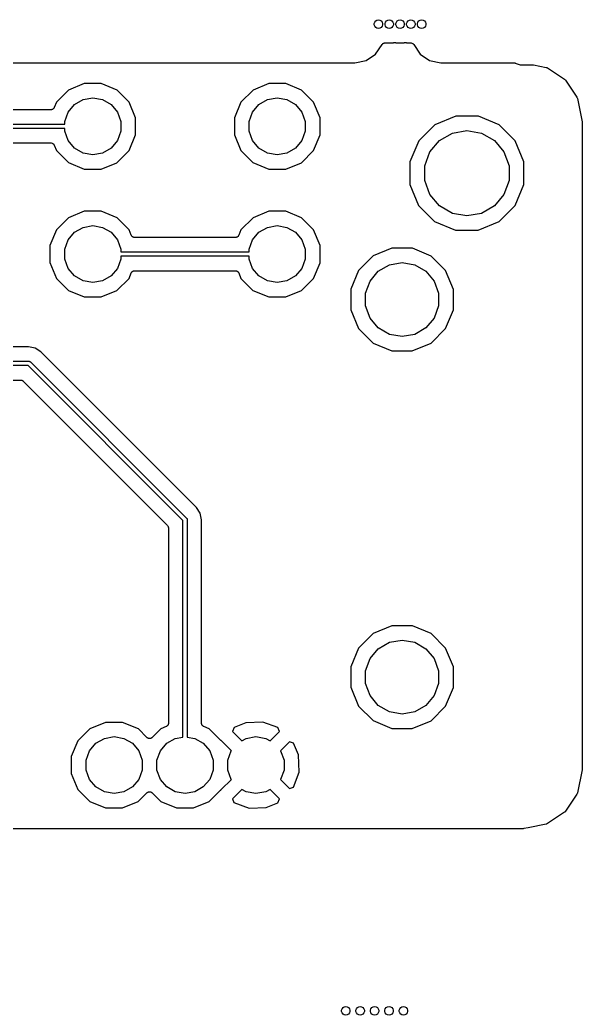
# Model space of a CAD drawing. Extents: x 94.5 to 178, y -163.6 to -72.4.
# Drawn here: x 158.18 to 177.99, y -163.55 to -128.5 of the extents above; entities that cross this region are included whole.
import ezdxf

# ---------------------------------------------------------------- set-up
doc = ezdxf.new("R2010")
doc.units = 0
doc.header["$MEASUREMENT"] = 0
doc.layers.add('BLACK', color=7, linetype='CONTINUOUS')

msp = doc.modelspace()

# ---------------------------------------------------------------- linework, layer by layer
at = {"layer": 'Black'}
for p, q in [((170.667, -128.625), (170.685, -128.576)), ((170.667, -128.677), (170.667, -128.625)), ((170.685, -128.576), (170.718, -128.536)), ((170.718, -128.536), (170.764, -128.51)), ((170.764, -128.51), (170.815, -128.5)), ((170.815, -128.5), (170.866, -128.51)), ((170.866, -128.51), (170.912, -128.536)), ((170.912, -128.536), (170.945, -128.576)), ((170.945, -128.576), (170.963, -128.625)), ((170.963, -128.625), (170.963, -128.677)), ((171.048, -128.625), (171.066, -128.576)), ((171.048, -128.677), (171.048, -128.625)), ((171.066, -128.576), (171.099, -128.536)), ((171.099, -128.536), (171.145, -128.51)), ((171.145, -128.51), (171.196, -128.5)), ((171.196, -128.5), (171.247, -128.51)), ((171.247, -128.51), (171.293, -128.536)), ((171.293, -128.536), (171.326, -128.576)), ((171.326, -128.576), (171.344, -128.625)), ((171.344, -128.625), (171.344, -128.677)), ((171.429, -128.625), (171.447, -128.576)), ((171.429, -128.677), (171.429, -128.625)), ((171.447, -128.576), (171.48, -128.536)), ((171.48, -128.536), (171.526, -128.51)), ((171.526, -128.51), (171.577, -128.5)), ((171.577, -128.5), (171.628, -128.51)), ((171.628, -128.51), (171.674, -128.536)), ((171.674, -128.536), (171.707, -128.576)), ((171.707, -128.576), (171.725, -128.625)), ((171.725, -128.625), (171.725, -128.677)), ((171.81, -128.625), (171.828, -128.576)), ((171.81, -128.677), (171.81, -128.625)), ((171.828, -128.576), (171.861, -128.536)), ((171.861, -128.536), (171.907, -128.51)), ((171.907, -128.51), (171.958, -128.5)), ((171.958, -128.5), (172.009, -128.51)), ((172.009, -128.51), (172.055, -128.536)), ((172.055, -128.536), (172.088, -128.576)), ((172.088, -128.576), (172.106, -128.625)), ((172.106, -128.625), (172.106, -128.677)), ((172.191, -128.625), (172.209, -128.576)), ((172.191, -128.677), (172.191, -128.625)), ((172.209, -128.576), (172.242, -128.536)), ((172.242, -128.536), (172.288, -128.51)), ((172.288, -128.51), (172.339, -128.5)), ((172.339, -128.5), (172.39, -128.51)), ((172.39, -128.51), (172.436, -128.536)), ((172.436, -128.536), (172.469, -128.576)), ((172.469, -128.576), (172.487, -128.625)), ((172.487, -128.625), (172.487, -128.677)), ((170.685, -128.726), (170.667, -128.677)), ((170.718, -128.766), (170.685, -128.726)), ((170.764, -128.792), (170.718, -128.766)), ((170.815, -128.802), (170.764, -128.792)), ((170.866, -128.792), (170.815, -128.802)), ((170.912, -128.766), (170.866, -128.792)), ((170.945, -128.726), (170.912, -128.766)), ((170.963, -128.677), (170.945, -128.726)), ((171.066, -128.726), (171.048, -128.677)), ((171.099, -128.766), (171.066, -128.726)), ((171.145, -128.792), (171.099, -128.766)), ((171.196, -128.802), (171.145, -128.792)), ((171.247, -128.792), (171.196, -128.802)), ((171.293, -128.766), (171.247, -128.792)), ((171.326, -128.726), (171.293, -128.766)), ((171.344, -128.677), (171.326, -128.726)), ((171.447, -128.726), (171.429, -128.677)), ((171.48, -128.766), (171.447, -128.726)), ((171.526, -128.792), (171.48, -128.766)), ((171.577, -128.802), (171.526, -128.792)), ((171.628, -128.792), (171.577, -128.802)), ((171.674, -128.766), (171.628, -128.792)), ((171.707, -128.726), (171.674, -128.766)), ((171.725, -128.677), (171.707, -128.726)), ((171.828, -128.726), (171.81, -128.677)), ((171.861, -128.766), (171.828, -128.726)), ((171.907, -128.792), (171.861, -128.766)), ((171.958, -128.802), (171.907, -128.792)), ((172.009, -128.792), (171.958, -128.802)), ((172.055, -128.766), (172.009, -128.792)), ((172.088, -128.726), (172.055, -128.766)), ((172.106, -128.677), (172.088, -128.726)), ((172.209, -128.726), (172.191, -128.677)), ((172.242, -128.766), (172.209, -128.726)), ((172.288, -128.792), (172.242, -128.766)), ((172.339, -128.802), (172.288, -128.792)), ((172.39, -128.792), (172.339, -128.802)), ((172.436, -128.766), (172.39, -128.792)), ((172.469, -128.726), (172.436, -128.766)), ((172.487, -128.677), (172.469, -128.726)), ((170.954, -129.352), (170.966, -129.339)), ((170.966, -129.339), (170.97, -129.336)), ((170.97, -129.336), (170.972, -129.333)), ((170.972, -129.333), (170.989, -129.325)), ((170.989, -129.325), (171.004, -129.316)), ((171.004, -129.316), (171.008, -129.316)), ((171.008, -129.316), (171.012, -129.314)), ((171.012, -129.314), (171.03, -129.312)), ((171.03, -129.312), (171.048, -129.309)), ((171.048, -129.309), (171.326, -129.309)), ((171.326, -129.309), (171.338, -129.304)), ((171.338, -129.304), (171.343, -129.303)), ((171.343, -129.303), (171.348, -129.301)), ((171.348, -129.301), (171.365, -129.298)), ((171.365, -129.298), (171.381, -129.295)), ((171.381, -129.295), (171.386, -129.296)), ((171.386, -129.296), (171.392, -129.295)), ((171.392, -129.295), (171.408, -129.299)), ((171.408, -129.299), (171.425, -129.301)), ((171.425, -129.301), (171.429, -129.303)), ((171.429, -129.303), (171.435, -129.304)), ((171.435, -129.304), (171.446, -129.309)), ((171.446, -129.309), (171.707, -129.309)), ((171.707, -129.309), (171.719, -129.304)), ((171.719, -129.304), (171.724, -129.303)), ((171.724, -129.303), (171.729, -129.301)), ((171.729, -129.301), (171.746, -129.298)), ((171.746, -129.298), (171.762, -129.295)), ((171.762, -129.295), (171.767, -129.296)), ((171.767, -129.296), (171.773, -129.295)), ((171.773, -129.295), (171.789, -129.299)), ((171.789, -129.299), (171.806, -129.301)), ((171.806, -129.301), (171.81, -129.303)), ((171.81, -129.303), (171.816, -129.304)), ((171.816, -129.304), (171.827, -129.309)), ((171.827, -129.309), (171.953, -129.309)), ((171.953, -129.309), (171.97, -129.312)), ((171.97, -129.312), (171.988, -129.314)), ((171.988, -129.314), (171.992, -129.316)), ((171.992, -129.316), (171.996, -129.317)), ((171.996, -129.317), (172.012, -129.326)), ((172.012, -129.326), (172.028, -129.334)), ((172.028, -129.334), (172.031, -129.337)), ((172.031, -129.337), (172.034, -129.339)), ((172.034, -129.339), (172.046, -129.353)), ((170.711, -129.711), (170.942, -129.365)), ((170.942, -129.365), (170.954, -129.352)), ((172.046, -129.353), (172.058, -129.365)), ((172.058, -129.365), (172.289, -129.711)), ((99.0125, -130.008), (169.987, -130.008)), ((169.987, -130.008), (170.385, -129.929)), ((170.385, -129.929), (170.711, -129.711)), ((172.289, -129.711), (172.615, -129.929)), ((172.615, -129.929), (173.013, -130.008)), ((173.013, -130.008), (175.59, -130.008)), ((175.59, -130.008), (175.593, -130.008)), ((175.593, -130.008), (175.595, -130.008)), ((175.595, -130.008), (175.614, -130.012)), ((175.614, -130.012), (175.633, -130.016)), ((175.633, -130.016), (175.636, -130.017)), ((175.636, -130.017), (175.638, -130.018)), ((175.638, -130.018), (175.804, -130.086)), ((175.804, -130.086), (176.209, -130.086)), ((176.209, -130.086), (176.227, -130.083)), ((176.227, -130.083), (176.229, -130.083)), ((176.229, -130.083), (176.232, -130.082)), ((176.232, -130.082), (176.251, -130.082)), ((176.251, -130.082), (176.271, -130.082)), ((176.271, -130.082), (176.273, -130.083)), ((176.273, -130.083), (176.276, -130.083)), ((176.276, -130.083), (176.73, -130.173)), ((176.73, -130.173), (176.733, -130.174)), ((176.733, -130.174), (176.735, -130.174)), ((176.735, -130.174), (176.753, -130.182)), ((176.753, -130.182), (176.771, -130.189)), ((176.771, -130.189), (176.773, -130.191)), ((176.773, -130.191), (176.776, -130.192)), ((176.776, -130.192), (177.374, -130.591)), ((160.451, -130.742), (159.897, -130.971)), ((161.051, -130.742), (160.451, -130.742)), ((161.605, -130.972), (161.051, -130.742)), ((166.951, -130.742), (166.397, -130.971)), ((167.551, -130.742), (166.951, -130.742)), ((168.105, -130.972), (167.551, -130.742)), ((177.374, -130.591), (177.376, -130.593)), ((177.376, -130.593), (177.378, -130.595)), ((177.378, -130.595), (177.391, -130.609)), ((177.391, -130.609), (177.405, -130.622)), ((177.405, -130.622), (177.407, -130.624)), ((177.407, -130.624), (177.409, -130.626)), ((177.409, -130.626), (177.808, -131.224)), ((159.897, -130.971), (159.472, -131.395)), ((162.029, -131.397), (161.605, -130.972)), ((166.397, -130.971), (165.972, -131.395)), ((168.529, -131.397), (168.105, -130.972)), ((159.472, -131.395), (159.392, -131.588)), ((160.105, -131.481), (160.407, -131.307)), ((160.407, -131.307), (160.75, -131.246)), ((160.75, -131.246), (161.093, -131.307)), ((161.093, -131.307), (161.395, -131.481)), ((162.258, -131.951), (162.029, -131.397)), ((165.972, -131.395), (165.742, -131.949)), ((166.605, -131.481), (166.907, -131.307)), ((166.907, -131.307), (167.25, -131.246)), ((167.25, -131.246), (167.593, -131.307)), ((167.593, -131.307), (167.895, -131.481)), ((168.758, -131.951), (168.529, -131.397)), ((177.808, -131.224), (177.809, -131.227)), ((177.809, -131.227), (177.811, -131.229)), ((177.811, -131.229), (177.818, -131.247)), ((177.818, -131.247), (177.826, -131.265)), ((177.826, -131.265), (177.826, -131.267)), ((177.826, -131.267), (177.827, -131.27)), ((177.827, -131.27), (177.99, -132.087)), ((159.275, -131.666), (132.963, -131.666)), ((159.283, -131.664), (159.275, -131.666)), ((159.291, -131.665), (159.283, -131.664)), ((159.305, -131.661), (159.291, -131.665)), ((159.318, -131.658), (159.305, -131.661)), ((159.326, -131.654), (159.318, -131.658)), ((159.334, -131.652), (159.326, -131.654)), ((159.345, -131.643), (159.334, -131.652)), ((159.357, -131.636), (159.345, -131.643)), ((159.362, -131.63), (159.357, -131.636)), ((159.369, -131.625), (159.362, -131.63)), ((159.376, -131.613), (159.369, -131.625)), ((159.385, -131.602), (159.376, -131.613)), ((159.388, -131.594), (159.385, -131.602)), ((159.392, -131.588), (159.388, -131.594)), ((159.761, -132.076), (159.881, -131.748)), ((159.881, -131.748), (160.105, -131.481)), ((161.395, -131.481), (161.619, -131.748)), ((161.619, -131.748), (161.739, -132.076)), ((166.261, -132.076), (166.381, -131.748)), ((166.381, -131.748), (166.605, -131.481)), ((167.895, -131.481), (168.119, -131.748)), ((168.119, -131.748), (168.239, -132.076)), ((159.761, -132.174), (159.761, -132.076)), ((161.739, -132.076), (161.739, -132.424)), ((162.258, -132.551), (162.258, -131.951)), ((165.742, -131.949), (165.742, -132.549)), ((166.261, -132.424), (166.261, -132.076)), ((168.239, -132.076), (168.239, -132.424)), ((168.758, -132.551), (168.758, -131.951)), ((173.537, -131.892), (172.799, -132.197)), ((174.336, -131.892), (173.537, -131.892)), ((175.074, -132.199), (174.336, -131.892)), ((177.99, -132.087), (177.99, -132.099)), ((177.99, -132.099), (177.992, -132.112)), ((177.992, -132.112), (177.992, -154.888)), ((132.95, -132.174), (159.761, -132.174)), ((159.761, -132.326), (132.982, -132.326)), ((159.761, -132.424), (159.761, -132.326)), ((159.881, -132.752), (159.761, -132.424)), ((161.739, -132.424), (161.619, -132.752)), ((166.381, -132.752), (166.261, -132.424)), ((168.239, -132.424), (168.119, -132.752)), ((172.799, -132.197), (172.234, -132.761)), ((172.967, -132.747), (173.42, -132.485)), ((173.42, -132.485), (173.935, -132.394)), ((173.935, -132.394), (174.45, -132.485)), ((174.45, -132.485), (174.903, -132.747)), ((175.638, -132.764), (175.074, -132.199)), ((142.746, -132.834), (159.275, -132.834)), ((159.275, -132.834), (159.283, -132.836)), ((159.283, -132.836), (159.291, -132.835)), ((159.291, -132.835), (159.305, -132.839)), ((159.305, -132.839), (159.318, -132.842)), ((159.318, -132.842), (159.326, -132.846)), ((159.326, -132.846), (159.334, -132.849)), ((159.334, -132.849), (159.344, -132.857)), ((160.105, -133.019), (159.881, -132.752)), ((161.619, -132.752), (161.395, -133.019)), ((162.028, -133.105), (162.258, -132.551)), ((165.742, -132.549), (165.971, -133.103)), ((166.605, -133.019), (166.381, -132.752)), ((168.119, -132.752), (167.895, -133.019)), ((168.528, -133.105), (168.758, -132.551)), ((172.234, -132.761), (171.927, -133.499)), ((172.631, -133.147), (172.967, -132.747)), ((174.903, -132.747), (175.239, -133.147)), ((175.943, -133.502), (175.638, -132.764)), ((159.344, -132.857), (159.356, -132.864)), ((159.356, -132.864), (159.362, -132.87)), ((159.362, -132.87), (159.368, -132.875)), ((159.368, -132.875), (159.376, -132.887)), ((159.376, -132.887), (159.385, -132.898)), ((159.385, -132.898), (159.388, -132.906)), ((159.388, -132.906), (159.392, -132.913)), ((159.392, -132.913), (159.471, -133.103)), ((159.471, -133.103), (159.895, -133.528)), ((160.407, -133.193), (160.105, -133.019)), ((160.75, -133.254), (160.407, -133.193)), ((161.093, -133.193), (160.75, -133.254)), ((161.395, -133.019), (161.093, -133.193)), ((161.603, -133.529), (162.028, -133.105)), ((165.971, -133.103), (166.395, -133.528)), ((166.907, -133.193), (166.605, -133.019)), ((167.25, -133.254), (166.907, -133.193)), ((167.593, -133.193), (167.25, -133.254)), ((167.895, -133.019), (167.593, -133.193)), ((168.103, -133.529), (168.528, -133.105)), ((172.452, -133.639), (172.631, -133.147)), ((175.239, -133.147), (175.418, -133.639)), ((159.895, -133.528), (160.449, -133.758)), ((161.049, -133.758), (161.603, -133.529)), ((166.395, -133.528), (166.949, -133.758)), ((167.549, -133.758), (168.103, -133.529)), ((171.927, -133.499), (171.927, -134.298)), ((175.943, -134.301), (175.943, -133.502)), ((160.449, -133.758), (161.049, -133.758)), ((166.949, -133.758), (167.549, -133.758)), ((172.452, -134.161), (172.452, -133.639)), ((175.418, -133.639), (175.418, -134.161)), ((172.631, -134.653), (172.452, -134.161)), ((175.418, -134.161), (175.239, -134.653)), ((171.927, -134.298), (172.232, -135.036)), ((175.636, -135.039), (175.943, -134.301)), ((172.967, -135.053), (172.631, -134.653)), ((175.239, -134.653), (174.903, -135.053)), ((160.451, -135.242), (159.897, -135.471)), ((161.051, -135.242), (160.451, -135.242)), ((161.605, -135.472), (161.051, -135.242)), ((166.951, -135.242), (166.397, -135.471)), ((167.551, -135.242), (166.951, -135.242)), ((168.105, -135.472), (167.551, -135.242)), ((172.232, -135.036), (172.796, -135.601)), ((173.42, -135.315), (172.967, -135.053)), ((174.903, -135.053), (174.45, -135.315)), ((175.071, -135.603), (175.636, -135.039)), ((159.897, -135.471), (159.472, -135.895)), ((162.029, -135.897), (161.605, -135.472)), ((166.397, -135.471), (165.972, -135.895)), ((168.529, -135.897), (168.105, -135.472)), ((172.796, -135.601), (173.534, -135.908)), ((173.935, -135.406), (173.42, -135.315)), ((174.45, -135.315), (173.935, -135.406)), ((174.333, -135.908), (175.071, -135.603)), ((159.472, -135.895), (159.242, -136.449)), ((159.881, -136.248), (160.105, -135.981)), ((160.105, -135.981), (160.407, -135.807)), ((160.407, -135.807), (160.75, -135.746)), ((160.75, -135.746), (161.093, -135.807)), ((161.093, -135.807), (161.395, -135.981)), ((161.395, -135.981), (161.619, -136.248)), ((162.108, -136.087), (162.029, -135.897)), ((165.972, -135.895), (165.892, -136.088)), ((166.381, -136.248), (166.605, -135.981)), ((166.605, -135.981), (166.907, -135.807)), ((166.907, -135.807), (167.25, -135.746)), ((167.25, -135.746), (167.593, -135.807)), ((167.593, -135.807), (167.895, -135.981)), ((167.895, -135.981), (168.119, -136.248)), ((168.758, -136.451), (168.529, -135.897)), ((173.534, -135.908), (174.333, -135.908)), ((159.761, -136.576), (159.881, -136.248)), ((161.619, -136.248), (161.739, -136.576)), ((162.112, -136.094), (162.108, -136.087)), ((162.115, -136.102), (162.112, -136.094)), ((162.124, -136.113), (162.115, -136.102)), ((162.132, -136.125), (162.124, -136.113)), ((162.138, -136.13), (162.132, -136.125)), ((162.144, -136.136), (162.138, -136.13)), ((162.156, -136.143), (162.144, -136.136)), ((162.166, -136.151), (162.156, -136.143)), ((162.174, -136.154), (162.166, -136.151)), ((162.182, -136.158), (162.174, -136.154)), ((162.195, -136.161), (162.182, -136.158)), ((162.209, -136.165), (162.195, -136.161)), ((162.217, -136.164), (162.209, -136.165)), ((162.225, -136.166), (162.217, -136.164)), ((165.775, -136.166), (162.225, -136.166)), ((165.783, -136.164), (165.775, -136.166)), ((165.791, -136.165), (165.783, -136.164)), ((165.805, -136.161), (165.791, -136.165)), ((165.818, -136.158), (165.805, -136.161)), ((165.826, -136.154), (165.818, -136.158)), ((165.834, -136.152), (165.826, -136.154)), ((165.845, -136.143), (165.834, -136.152)), ((165.857, -136.136), (165.845, -136.143)), ((165.862, -136.13), (165.857, -136.136)), ((165.869, -136.125), (165.862, -136.13)), ((165.876, -136.113), (165.869, -136.125)), ((165.885, -136.102), (165.876, -136.113)), ((165.888, -136.094), (165.885, -136.102)), ((165.892, -136.088), (165.888, -136.094)), ((166.261, -136.576), (166.381, -136.248)), ((168.119, -136.248), (168.239, -136.576)), ((159.242, -136.449), (159.242, -137.049)), ((159.761, -136.924), (159.761, -136.576)), ((161.739, -136.576), (161.739, -136.674)), ((161.739, -136.674), (166.261, -136.674)), ((166.261, -136.674), (166.261, -136.576)), ((168.239, -136.576), (168.239, -136.924)), ((168.758, -137.051), (168.758, -136.451)), ((171.292, -136.542), (170.627, -136.816)), ((172.011, -136.542), (171.292, -136.542)), ((172.675, -136.818), (172.011, -136.542)), ((159.242, -137.049), (159.471, -137.603)), ((159.881, -137.252), (159.761, -136.924)), ((161.739, -136.924), (161.619, -137.252)), ((166.261, -136.826), (161.739, -136.826)), ((161.739, -136.826), (161.739, -136.924)), ((166.261, -136.924), (166.261, -136.826)), ((166.381, -137.252), (166.261, -136.924)), ((168.239, -136.924), (168.119, -137.252)), ((168.528, -137.605), (168.758, -137.051)), ((170.627, -136.816), (170.118, -137.325)), ((171.204, -137.124), (171.65, -137.045)), ((171.65, -137.045), (172.096, -137.124)), ((173.184, -137.327), (172.675, -136.818)), ((160.105, -137.519), (159.881, -137.252)), ((161.619, -137.252), (161.395, -137.519)), ((162.108, -137.412), (162.112, -137.406)), ((162.112, -137.406), (162.115, -137.398)), ((162.115, -137.398), (162.124, -137.387)), ((162.124, -137.387), (162.131, -137.375)), ((162.131, -137.375), (162.138, -137.37)), ((162.138, -137.37), (162.143, -137.364)), ((162.143, -137.364), (162.155, -137.357)), ((162.155, -137.357), (162.166, -137.348)), ((162.166, -137.348), (162.174, -137.346)), ((162.174, -137.346), (162.182, -137.342)), ((162.182, -137.342), (162.195, -137.339)), ((162.195, -137.339), (162.209, -137.335)), ((162.209, -137.335), (162.217, -137.336)), ((162.217, -137.336), (162.225, -137.334)), ((162.225, -137.334), (165.775, -137.334)), ((165.775, -137.334), (165.783, -137.336)), ((165.783, -137.336), (165.791, -137.335)), ((165.791, -137.335), (165.805, -137.339)), ((165.805, -137.339), (165.818, -137.342)), ((165.818, -137.342), (165.826, -137.346)), ((165.826, -137.346), (165.834, -137.349)), ((165.834, -137.349), (165.844, -137.357)), ((165.844, -137.357), (165.856, -137.364)), ((165.856, -137.364), (165.862, -137.37)), ((165.862, -137.37), (165.868, -137.375)), ((165.868, -137.375), (165.876, -137.387)), ((165.876, -137.387), (165.885, -137.398)), ((165.885, -137.398), (165.888, -137.406)), ((165.888, -137.406), (165.892, -137.413)), ((166.605, -137.519), (166.381, -137.252)), ((168.119, -137.252), (167.895, -137.519)), ((170.118, -137.325), (169.842, -137.989)), ((170.52, -137.698), (170.811, -137.35)), ((170.811, -137.35), (171.204, -137.124)), ((172.096, -137.124), (172.489, -137.35)), ((172.489, -137.35), (172.78, -137.698)), ((173.458, -137.992), (173.184, -137.327)), ((159.471, -137.603), (159.895, -138.028)), ((160.407, -137.693), (160.105, -137.519)), ((160.75, -137.754), (160.407, -137.693)), ((161.093, -137.693), (160.75, -137.754)), ((161.395, -137.519), (161.093, -137.693)), ((161.603, -138.029), (162.028, -137.605)), ((162.028, -137.605), (162.108, -137.412)), ((165.892, -137.413), (165.971, -137.603)), ((165.971, -137.603), (166.395, -138.028)), ((166.907, -137.693), (166.605, -137.519)), ((167.25, -137.754), (166.907, -137.693)), ((167.593, -137.693), (167.25, -137.754)), ((167.895, -137.519), (167.593, -137.693)), ((168.103, -138.029), (168.528, -137.605)), ((170.365, -138.123), (170.52, -137.698)), ((172.78, -137.698), (172.935, -138.123)), ((159.895, -138.028), (160.449, -138.258)), ((161.049, -138.258), (161.603, -138.029)), ((166.395, -138.028), (166.949, -138.258)), ((167.549, -138.258), (168.103, -138.029)), ((169.842, -137.989), (169.842, -138.708)), ((173.458, -138.711), (173.458, -137.992)), ((160.449, -138.258), (161.049, -138.258)), ((166.949, -138.258), (167.549, -138.258)), ((170.365, -138.577), (170.365, -138.123)), ((172.935, -138.123), (172.935, -138.577)), ((169.842, -138.708), (170.116, -139.373)), ((170.52, -139.002), (170.365, -138.577)), ((172.935, -138.577), (172.78, -139.002)), ((173.182, -139.375), (173.458, -138.711)), ((170.811, -139.35), (170.52, -139.002)), ((172.78, -139.002), (172.489, -139.35)), ((170.116, -139.373), (170.625, -139.882)), ((171.204, -139.576), (170.811, -139.35)), ((172.489, -139.35), (172.096, -139.576)), ((172.673, -139.884), (173.182, -139.375)), ((171.65, -139.655), (171.204, -139.576)), ((172.096, -139.576), (171.65, -139.655)), ((158.487, -140.016), (157.547, -140.016)), ((158.723, -140.063), (158.487, -140.016)), ((158.922, -140.196), (158.723, -140.063)), ((164.404, -145.678), (158.922, -140.196)), ((170.625, -139.882), (171.289, -140.158)), ((171.289, -140.158), (172.008, -140.158)), ((172.008, -140.158), (172.673, -139.884)), ((143.532, -140.524), (158.5, -140.524)), ((158.5, -140.524), (158.503, -140.524)), ((158.503, -140.524), (158.507, -140.524)), ((158.507, -140.524), (158.516, -140.527)), ((158.516, -140.527), (158.526, -140.528)), ((158.526, -140.528), (158.529, -140.53)), ((158.529, -140.53), (158.532, -140.531)), ((158.532, -140.531), (158.54, -140.537)), ((158.54, -140.537), (158.549, -140.542)), ((158.549, -140.542), (158.551, -140.544)), ((158.551, -140.544), (158.554, -140.546)), ((158.554, -140.546), (164.054, -146.046)), ((158.468, -140.676), (143.5, -140.676)), ((163.924, -146.132), (158.468, -140.676)), ((155.473, -141.184), (158.205, -141.184)), ((158.205, -141.184), (158.211, -141.185)), ((158.211, -141.185), (158.216, -141.185)), ((158.216, -141.185), (158.233, -141.189)), ((158.233, -141.189), (158.249, -141.192)), ((158.249, -141.192), (158.254, -141.195)), ((158.254, -141.195), (158.259, -141.196)), ((158.259, -141.196), (158.273, -141.206)), ((158.273, -141.206), (158.287, -141.214)), ((158.287, -141.214), (158.291, -141.218)), ((158.291, -141.218), (158.295, -141.221)), ((158.295, -141.221), (163.379, -146.305)), ((164.537, -145.877), (164.404, -145.678)), ((163.924, -153.76), (163.924, -146.132)), ((164.054, -146.046), (164.056, -146.049)), ((164.056, -146.049), (164.058, -146.051)), ((164.058, -146.051), (164.063, -146.06)), ((164.063, -146.06), (164.069, -146.068)), ((164.069, -146.068), (164.07, -146.071)), ((164.07, -146.071), (164.072, -146.074)), ((164.072, -146.074), (164.073, -146.084)), ((164.073, -146.084), (164.076, -146.093)), ((164.076, -146.093), (164.076, -146.097)), ((164.076, -146.097), (164.076, -146.1)), ((164.076, -146.1), (164.076, -153.76)), ((164.584, -146.113), (164.537, -145.877)), ((164.584, -153.275), (164.584, -146.113)), ((163.379, -146.305), (163.382, -146.309)), ((163.382, -146.309), (163.386, -146.313)), ((163.386, -146.313), (163.394, -146.327)), ((163.394, -146.327), (163.404, -146.341)), ((163.404, -146.341), (163.405, -146.346)), ((163.405, -146.346), (163.408, -146.351)), ((163.408, -146.351), (163.411, -146.367)), ((163.411, -146.367), (163.415, -146.384)), ((163.415, -146.384), (163.415, -146.389)), ((163.415, -146.389), (163.416, -146.395)), ((163.416, -146.395), (163.416, -153.275)), ((171.292, -149.842), (170.627, -150.116)), ((172.011, -149.842), (171.292, -149.842)), ((172.675, -150.118), (172.011, -149.842)), ((170.627, -150.116), (170.118, -150.625)), ((171.204, -150.424), (171.65, -150.345)), ((171.65, -150.345), (172.096, -150.424)), ((173.184, -150.627), (172.675, -150.118)), ((170.118, -150.625), (169.842, -151.289)), ((170.52, -150.998), (170.811, -150.65)), ((170.811, -150.65), (171.204, -150.424)), ((172.096, -150.424), (172.489, -150.65)), ((172.489, -150.65), (172.78, -150.998)), ((173.458, -151.292), (173.184, -150.627)), ((170.365, -151.423), (170.52, -150.998)), ((172.78, -150.998), (172.935, -151.423)), ((169.842, -151.289), (169.842, -152.008)), ((170.365, -151.877), (170.365, -151.423)), ((172.935, -151.423), (172.935, -151.877)), ((173.458, -152.011), (173.458, -151.292)), ((169.842, -152.008), (170.116, -152.673)), ((170.52, -152.302), (170.365, -151.877)), ((172.935, -151.877), (172.78, -152.302)), ((173.182, -152.675), (173.458, -152.011)), ((170.811, -152.65), (170.52, -152.302)), ((172.78, -152.302), (172.489, -152.65)), ((170.116, -152.673), (170.625, -153.182)), ((171.204, -152.876), (170.811, -152.65)), ((172.489, -152.65), (172.096, -152.876)), ((172.673, -153.184), (173.182, -152.675)), ((170.625, -153.182), (171.289, -153.458)), ((171.65, -152.955), (171.204, -152.876)), ((172.096, -152.876), (171.65, -152.955)), ((172.008, -153.458), (172.673, -153.184)), ((160.647, -153.471), (160.222, -153.895)), ((161.201, -153.242), (160.647, -153.471)), ((161.801, -153.242), (161.201, -153.242)), ((162.355, -153.472), (161.801, -153.242)), ((162.66, -153.777), (162.355, -153.472)), ((163.147, -153.471), (162.84, -153.778)), ((163.337, -153.392), (163.147, -153.471)), ((163.344, -153.388), (163.337, -153.392)), ((163.352, -153.385), (163.344, -153.388)), ((163.363, -153.376), (163.352, -153.385)), ((163.375, -153.368), (163.363, -153.376)), ((163.38, -153.362), (163.375, -153.368)), ((163.386, -153.356), (163.38, -153.362)), ((163.393, -153.344), (163.386, -153.356)), ((163.401, -153.334), (163.393, -153.344)), ((163.404, -153.326), (163.401, -153.334)), ((163.408, -153.318), (163.404, -153.326)), ((163.411, -153.305), (163.408, -153.318)), ((163.415, -153.291), (163.411, -153.305)), ((163.416, -153.275), (163.414, -153.283)), ((163.414, -153.283), (163.415, -153.291)), ((164.586, -153.283), (164.584, -153.275)), ((164.585, -153.291), (164.586, -153.283)), ((164.589, -153.305), (164.585, -153.291)), ((164.592, -153.318), (164.589, -153.305)), ((164.596, -153.326), (164.592, -153.318)), ((164.598, -153.334), (164.596, -153.326)), ((164.607, -153.345), (164.598, -153.334)), ((164.614, -153.357), (164.607, -153.345)), ((164.62, -153.362), (164.614, -153.357)), ((164.625, -153.369), (164.62, -153.362)), ((164.637, -153.376), (164.625, -153.369)), ((164.648, -153.385), (164.637, -153.376)), ((164.656, -153.388), (164.648, -153.385)), ((164.662, -153.392), (164.656, -153.388)), ((164.855, -153.472), (164.662, -153.392)), ((165.251, -153.869), (164.855, -153.472)), ((165.726, -153.427), (165.674, -153.565)), ((166.142, -153.254), (165.726, -153.427)), ((166.744, -153.232), (166.142, -153.254)), ((167.275, -153.429), (166.744, -153.232)), ((167.326, -153.565), (167.275, -153.429)), ((171.289, -153.458), (172.008, -153.458)), ((160.855, -153.981), (161.157, -153.807)), ((161.157, -153.807), (161.5, -153.746)), ((161.5, -153.746), (161.843, -153.807)), ((161.843, -153.807), (162.145, -153.981)), ((162.669, -153.784), (162.66, -153.777)), ((162.677, -153.792), (162.669, -153.784)), ((162.687, -153.796), (162.677, -153.792)), ((162.696, -153.803), (162.687, -153.796)), ((162.707, -153.806), (162.696, -153.803)), ((162.717, -153.81), (162.707, -153.806)), ((162.728, -153.811), (162.717, -153.81)), ((162.739, -153.814), (162.728, -153.811)), ((162.75, -153.813), (162.739, -153.814)), ((162.761, -153.814), (162.75, -153.813)), ((162.772, -153.811), (162.761, -153.814)), ((162.783, -153.81), (162.772, -153.811)), ((162.793, -153.806), (162.783, -153.81)), ((162.803, -153.803), (162.793, -153.806)), ((162.813, -153.797), (162.803, -153.803)), ((162.823, -153.792), (162.813, -153.797)), ((162.83, -153.784), (162.823, -153.792)), ((162.84, -153.778), (162.83, -153.784)), ((163.355, -153.981), (163.657, -153.807)), ((163.657, -153.807), (163.924, -153.76)), ((164.076, -153.76), (164.343, -153.807)), ((164.343, -153.807), (164.645, -153.981)), ((165.256, -153.873), (165.251, -153.869)), ((165.26, -153.877), (165.256, -153.873)), ((165.274, -153.885), (165.26, -153.877)), ((165.28, -153.889), (165.274, -153.885)), ((165.674, -153.565), (166.004, -153.895)), ((166.004, -153.895), (166.157, -153.807)), ((166.157, -153.807), (166.5, -153.746)), ((166.5, -153.746), (166.843, -153.807)), ((166.843, -153.807), (166.996, -153.895)), ((166.996, -153.895), (167.326, -153.565)), ((160.222, -153.895), (159.992, -154.449)), ((160.631, -154.248), (160.855, -153.981)), ((162.145, -153.981), (162.369, -154.248)), ((163.131, -154.248), (163.355, -153.981)), ((164.645, -153.981), (164.869, -154.248)), ((165.634, -154.244), (165.28, -153.889)), ((167.563, -154.046), (167.366, -154.244)), ((167.685, -153.924), (167.563, -154.046)), ((167.563, -154.046), (167.563, -154.046)), ((167.563, -154.046), (167.563, -154.046)), ((167.823, -153.976), (167.685, -153.924)), ((167.996, -154.392), (167.823, -153.976)), ((159.992, -154.449), (159.992, -155.049)), ((160.511, -154.576), (160.631, -154.248)), ((160.511, -154.924), (160.511, -154.576)), ((162.369, -154.248), (162.489, -154.576)), ((162.489, -154.576), (162.489, -154.924)), ((163.011, -154.576), (163.131, -154.248)), ((163.011, -154.924), (163.011, -154.576)), ((164.869, -154.248), (164.989, -154.576)), ((164.989, -154.576), (164.989, -154.924)), ((165.511, -154.576), (165.631, -154.248)), ((165.511, -154.924), (165.511, -154.576)), ((165.631, -154.248), (165.634, -154.244)), ((167.366, -154.244), (167.369, -154.248)), ((167.369, -154.248), (167.489, -154.576)), ((167.489, -154.576), (167.489, -154.924)), ((168.018, -154.994), (167.996, -154.392)), ((160.631, -155.252), (160.511, -154.924)), ((162.489, -154.924), (162.369, -155.252)), ((163.131, -155.252), (163.011, -154.924)), ((164.989, -154.924), (164.869, -155.252)), ((165.631, -155.252), (165.511, -154.924)), ((167.489, -154.924), (167.369, -155.252)), ((177.99, -154.913), (177.827, -155.73)), ((177.992, -154.888), (177.99, -154.899)), ((177.99, -154.899), (177.99, -154.91)), ((177.99, -154.91), (177.99, -154.912)), ((177.99, -154.912), (177.99, -154.913)), ((159.992, -155.049), (160.221, -155.603)), ((160.855, -155.519), (160.631, -155.252)), ((162.369, -155.252), (162.145, -155.519)), ((163.355, -155.519), (163.131, -155.252)), ((164.869, -155.252), (164.645, -155.519)), ((165.278, -155.613), (165.634, -155.256)), ((165.634, -155.256), (165.631, -155.252)), ((167.369, -155.252), (167.366, -155.256)), ((167.366, -155.256), (167.685, -155.576)), ((167.821, -155.525), (168.018, -154.994)), ((160.221, -155.603), (160.645, -156.028)), ((161.157, -155.693), (160.855, -155.519)), ((162.145, -155.519), (161.843, -155.693)), ((163.657, -155.693), (163.355, -155.519)), ((164.645, -155.519), (164.343, -155.693)), ((164.853, -156.029), (165.252, -155.631)), ((165.252, -155.631), (165.257, -155.628)), ((165.257, -155.628), (165.261, -155.623)), ((165.261, -155.623), (165.275, -155.615)), ((165.275, -155.615), (165.278, -155.613)), ((166.004, -155.605), (165.674, -155.935)), ((166.157, -155.693), (166.004, -155.605)), ((166.996, -155.605), (166.843, -155.693)), ((167.326, -155.935), (166.996, -155.605)), ((167.685, -155.576), (167.821, -155.525)), ((161.5, -155.754), (161.157, -155.693)), ((161.843, -155.693), (161.5, -155.754)), ((162.353, -156.029), (162.66, -155.722)), ((162.66, -155.722), (162.67, -155.716)), ((162.67, -155.716), (162.677, -155.708)), ((162.677, -155.708), (162.687, -155.703)), ((162.687, -155.703), (162.697, -155.697)), ((162.697, -155.697), (162.707, -155.694)), ((162.707, -155.694), (162.717, -155.69)), ((162.717, -155.69), (162.728, -155.689)), ((162.728, -155.689), (162.739, -155.686)), ((162.739, -155.686), (162.75, -155.687)), ((162.75, -155.687), (162.761, -155.686)), ((162.761, -155.686), (162.772, -155.689)), ((162.772, -155.689), (162.783, -155.69)), ((162.783, -155.69), (162.793, -155.694)), ((162.793, -155.694), (162.804, -155.697)), ((162.804, -155.697), (162.813, -155.704)), ((162.813, -155.704), (162.823, -155.708)), ((162.823, -155.708), (162.831, -155.716)), ((162.831, -155.716), (162.84, -155.723)), ((162.84, -155.723), (163.145, -156.028)), ((164, -155.754), (163.657, -155.693)), ((164.343, -155.693), (164, -155.754)), ((165.674, -155.935), (165.725, -156.071)), ((166.5, -155.754), (166.157, -155.693)), ((166.843, -155.693), (166.5, -155.754)), ((167.274, -156.073), (167.326, -155.935)), ((167.326, -155.935), (167.326, -155.935)), ((177.808, -155.776), (177.409, -156.374)), ((177.809, -155.773), (177.808, -155.776)), ((177.811, -155.771), (177.809, -155.773)), ((177.818, -155.753), (177.811, -155.771)), ((177.826, -155.735), (177.818, -155.753)), ((177.827, -155.73), (177.826, -155.733)), ((177.826, -155.733), (177.826, -155.735)), ((160.645, -156.028), (161.199, -156.258)), ((161.199, -156.258), (161.799, -156.258)), ((161.799, -156.258), (162.353, -156.029)), ((163.145, -156.028), (163.699, -156.258)), ((163.699, -156.258), (164.299, -156.258)), ((164.299, -156.258), (164.853, -156.029)), ((165.725, -156.071), (166.256, -156.268)), ((166.256, -156.268), (166.858, -156.246)), ((166.858, -156.246), (167.274, -156.073)), ((177.374, -156.409), (176.776, -156.808)), ((177.376, -156.407), (177.374, -156.409)), ((177.378, -156.405), (177.376, -156.407)), ((177.391, -156.391), (177.378, -156.405)), ((177.405, -156.378), (177.391, -156.391)), ((177.407, -156.376), (177.405, -156.378)), ((177.409, -156.374), (177.407, -156.376)), ((175.888, -156.992), (96.6118, -156.992)), ((175.901, -156.99), (175.888, -156.992)), ((175.913, -156.99), (175.901, -156.99)), ((175.943, -156.984), (175.913, -156.99)), ((176.095, -156.953), (175.943, -156.984)), ((176.73, -156.827), (176.095, -156.953)), ((176.095, -156.953), (176.095, -156.953)), ((176.095, -156.953), (176.095, -156.953)), ((176.733, -156.826), (176.73, -156.827)), ((176.735, -156.826), (176.733, -156.826)), ((176.753, -156.818), (176.735, -156.826)), ((176.771, -156.811), (176.753, -156.818)), ((176.773, -156.809), (176.771, -156.811)), ((176.776, -156.808), (176.773, -156.809)), ((169.516, -163.377), (169.534, -163.328)), ((169.534, -163.328), (169.567, -163.288)), ((169.567, -163.288), (169.613, -163.262)), ((169.613, -163.262), (169.664, -163.252)), ((169.664, -163.252), (169.715, -163.262)), ((169.715, -163.262), (169.761, -163.288)), ((169.761, -163.288), (169.794, -163.328)), ((169.794, -163.328), (169.812, -163.377)), ((170.024, -163.377), (170.042, -163.328)), ((170.042, -163.328), (170.075, -163.288)), ((170.075, -163.288), (170.121, -163.262)), ((170.121, -163.262), (170.172, -163.252)), ((170.172, -163.252), (170.223, -163.262)), ((170.223, -163.262), (170.269, -163.288)), ((170.269, -163.288), (170.302, -163.328)), ((170.302, -163.328), (170.32, -163.377)), ((170.532, -163.377), (170.55, -163.328)), ((170.55, -163.328), (170.583, -163.288)), ((170.583, -163.288), (170.629, -163.262)), ((170.629, -163.262), (170.68, -163.252)), ((170.68, -163.252), (170.731, -163.262)), ((170.731, -163.262), (170.777, -163.288)), ((170.777, -163.288), (170.81, -163.328)), ((170.81, -163.328), (170.828, -163.377)), ((171.04, -163.377), (171.058, -163.328)), ((171.058, -163.328), (171.091, -163.288)), ((171.091, -163.288), (171.137, -163.262)), ((171.137, -163.262), (171.188, -163.252)), ((171.188, -163.252), (171.239, -163.262)), ((171.239, -163.262), (171.285, -163.288)), ((171.285, -163.288), (171.318, -163.328)), ((171.318, -163.328), (171.336, -163.377)), ((171.548, -163.377), (171.566, -163.328)), ((171.566, -163.328), (171.599, -163.288)), ((171.599, -163.288), (171.645, -163.262)), ((171.645, -163.262), (171.696, -163.252)), ((171.696, -163.252), (171.747, -163.262)), ((171.747, -163.262), (171.793, -163.288)), ((171.793, -163.288), (171.826, -163.328)), ((171.826, -163.328), (171.844, -163.377)), ((169.516, -163.429), (169.516, -163.377)), ((169.534, -163.478), (169.516, -163.429)), ((169.567, -163.518), (169.534, -163.478)), ((169.613, -163.544), (169.567, -163.518)), ((169.664, -163.554), (169.613, -163.544)), ((169.715, -163.544), (169.664, -163.554)), ((169.761, -163.518), (169.715, -163.544)), ((169.794, -163.478), (169.761, -163.518)), ((169.812, -163.429), (169.794, -163.478)), ((169.812, -163.377), (169.812, -163.429)), ((170.024, -163.429), (170.024, -163.377)), ((170.042, -163.478), (170.024, -163.429)), ((170.075, -163.518), (170.042, -163.478)), ((170.121, -163.544), (170.075, -163.518)), ((170.172, -163.554), (170.121, -163.544)), ((170.223, -163.544), (170.172, -163.554)), ((170.269, -163.518), (170.223, -163.544)), ((170.302, -163.478), (170.269, -163.518)), ((170.32, -163.429), (170.302, -163.478)), ((170.32, -163.377), (170.32, -163.429)), ((170.532, -163.429), (170.532, -163.377)), ((170.55, -163.478), (170.532, -163.429)), ((170.583, -163.518), (170.55, -163.478)), ((170.629, -163.544), (170.583, -163.518)), ((170.68, -163.554), (170.629, -163.544)), ((170.731, -163.544), (170.68, -163.554)), ((170.777, -163.518), (170.731, -163.544)), ((170.81, -163.478), (170.777, -163.518)), ((170.828, -163.429), (170.81, -163.478)), ((170.828, -163.377), (170.828, -163.429)), ((171.04, -163.429), (171.04, -163.377)), ((171.058, -163.478), (171.04, -163.429)), ((171.091, -163.518), (171.058, -163.478)), ((171.137, -163.544), (171.091, -163.518)), ((171.188, -163.554), (171.137, -163.544)), ((171.239, -163.544), (171.188, -163.554)), ((171.285, -163.518), (171.239, -163.544)), ((171.318, -163.478), (171.285, -163.518)), ((171.336, -163.429), (171.318, -163.478)), ((171.336, -163.377), (171.336, -163.429)), ((171.548, -163.429), (171.548, -163.377)), ((171.566, -163.478), (171.548, -163.429)), ((171.599, -163.518), (171.566, -163.478)), ((171.645, -163.544), (171.599, -163.518)), ((171.696, -163.554), (171.645, -163.544)), ((171.747, -163.544), (171.696, -163.554)), ((171.793, -163.518), (171.747, -163.544)), ((171.826, -163.478), (171.793, -163.518)), ((171.844, -163.429), (171.826, -163.478)), ((171.844, -163.377), (171.844, -163.429))]:
    msp.add_line(p, q, dxfattribs=at)

doc.saveas('drawing.dxf')
